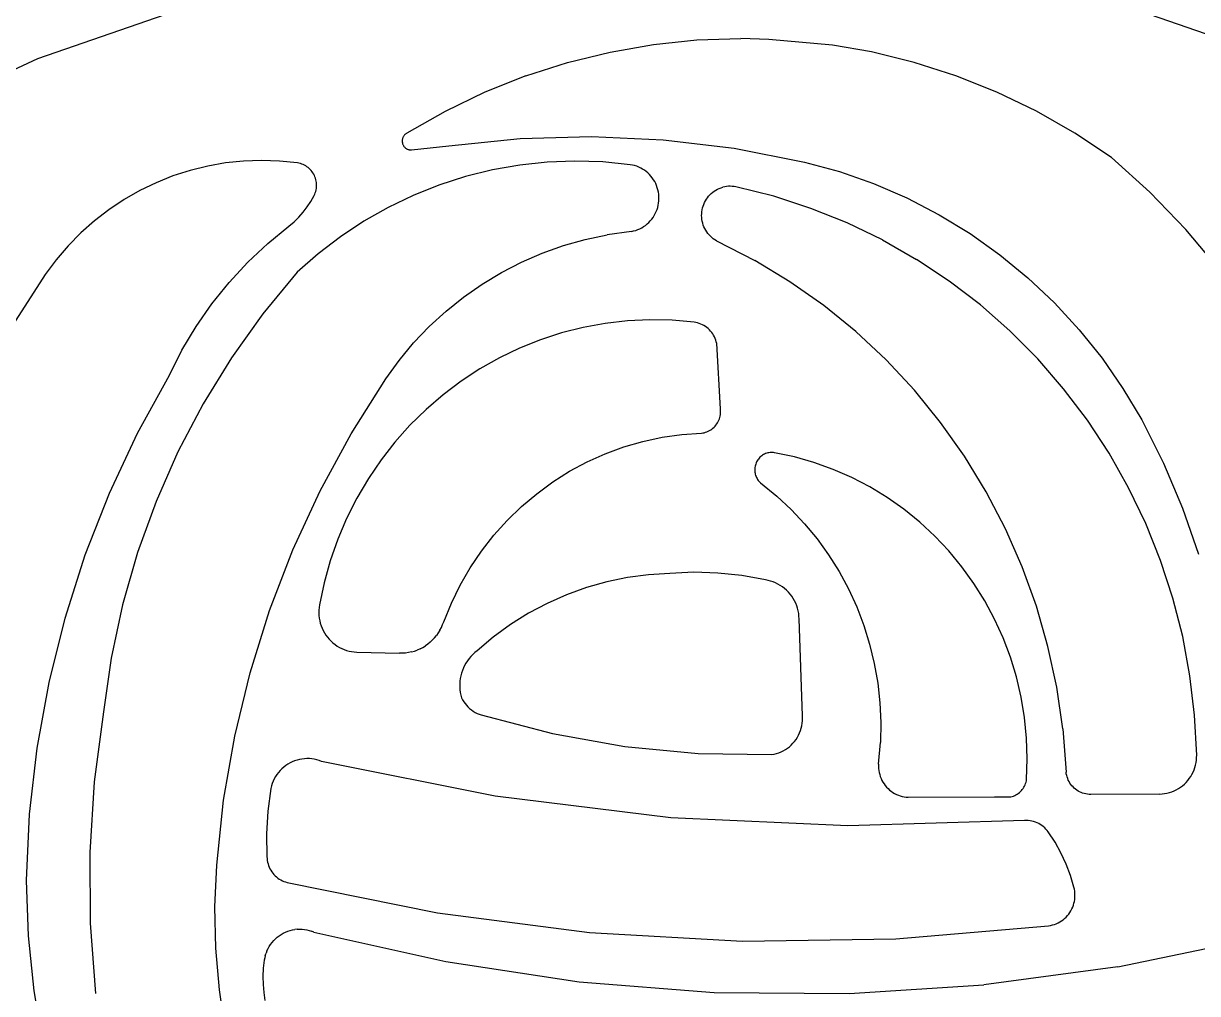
# Model space of a CAD drawing. Extents: x 396092 to 455492, y 17293 to 132793.
# Drawn here: x 410902.6 to 410995.4, y 46302.7 to 46379.4 of the extents above; entities that cross this region are included whole.
import ezdxf

# ---------------------------------------------------------------- set-up
doc = ezdxf.new("R2010")
doc.units = 0
doc.header["$LTSCALE"] = 1000
doc.header["$MEASUREMENT"] = 0
doc.layers.add('MU', color=34, linetype='Continuous')

msp = doc.modelspace()

# ---------------------------------------------------------------- linework, layer by layer
at = {"layer": 'MU', "color": 37}
for p, q in [((410915.238, 46380.558), (410903.708, 46376.592)), ((411001.761, 46376.592), (410990.23, 46380.558)), ((410948.968, 46377.124), (410952.384, 46377.721)), ((410952.384, 46377.721), (410955.831, 46378.081)), ((410955.831, 46378.081), (410959.294, 46378.202)), ((410961.511, 46378.126), (410959.294, 46378.202)), ((410966.554, 46377.664), (410961.511, 46378.126)), ((410969.621, 46377.129), (410966.554, 46377.664)), ((410945.6, 46376.292), (410948.968, 46377.124)), ((410972.99, 46376.299), (410969.621, 46377.129)), ((410903.708, 46376.592), (410892.987, 46371.596)), ((410942.295, 46375.23), (410945.6, 46376.292)), ((410976.295, 46375.238), (410972.99, 46376.299)), ((410942.295, 46375.23), (410939.067, 46373.941)), ((410979.523, 46373.95), (410976.295, 46375.238)), ((410939.067, 46373.941), (410935.933, 46372.432)), ((410982.659, 46372.443), (410979.523, 46373.95)), ((410935.933, 46372.432), (410932.905, 46370.71)), ((410985.687, 46370.722), (410982.659, 46372.443)), ((410932.546, 46370.196), (410932.54, 46370.15)), ((410932.554, 46370.242), (410932.546, 46370.196)), ((410932.566, 46370.287), (410932.554, 46370.242)), ((410932.58, 46370.332), (410932.566, 46370.287)), ((410932.598, 46370.375), (410932.58, 46370.332)), ((410932.618, 46370.417), (410932.598, 46370.375)), ((410932.64, 46370.458), (410932.618, 46370.417)), ((410932.666, 46370.497), (410932.64, 46370.458)), ((410932.694, 46370.534), (410932.666, 46370.497)), ((410932.724, 46370.569), (410932.694, 46370.534)), ((410932.756, 46370.602), (410932.724, 46370.569)), ((410932.791, 46370.633), (410932.756, 46370.602)), ((410932.827, 46370.661), (410932.791, 46370.633)), ((410932.866, 46370.687), (410932.827, 46370.661)), ((410932.905, 46370.71), (410932.866, 46370.687)), ((410936.23, 46369.706), (410941.856, 46370.286)), ((410941.856, 46370.286), (410947.508, 46370.448)), ((410947.508, 46370.448), (410953.157, 46370.19)), ((410953.157, 46370.19), (410958.772, 46369.514)), ((410988.594, 46368.796), (410985.687, 46370.722)), ((410932.54, 46370.15), (410932.538, 46370.103)), ((410932.538, 46370.103), (410932.538, 46370.056)), ((410932.538, 46370.056), (410932.542, 46370.009)), ((410932.542, 46370.009), (410932.548, 46369.963)), ((410932.548, 46369.963), (410932.558, 46369.917)), ((410932.558, 46369.917), (410932.571, 46369.872)), ((410932.571, 46369.872), (410932.586, 46369.828)), ((410932.586, 46369.828), (410932.604, 46369.786)), ((410932.604, 46369.786), (410932.626, 46369.744)), ((410932.626, 46369.744), (410932.649, 46369.704)), ((410932.649, 46369.704), (410932.676, 46369.666)), ((410932.676, 46369.666), (410932.704, 46369.629)), ((410932.704, 46369.629), (410932.735, 46369.595)), ((410932.735, 46369.595), (410932.769, 46369.563)), ((410932.769, 46369.563), (410932.804, 46369.533)), ((410932.804, 46369.533), (410932.841, 46369.505)), ((410932.841, 46369.505), (410932.88, 46369.481)), ((410932.88, 46369.481), (410932.92, 46369.458)), ((410932.92, 46369.458), (410932.962, 46369.439)), ((410932.962, 46369.439), (410933.005, 46369.423)), ((410933.005, 46369.423), (410933.049, 46369.409)), ((410933.049, 46369.409), (410933.093, 46369.399)), ((410933.093, 46369.399), (410933.139, 46369.391)), ((410933.139, 46369.391), (410933.184, 46369.387)), ((410933.184, 46369.387), (410933.23, 46369.386)), ((410933.23, 46369.386), (410933.276, 46369.387)), ((410933.276, 46369.387), (410936.23, 46369.706)), ((410958.772, 46369.514), (410964.325, 46368.423)), ((410918.571, 46368.358), (410917.163, 46368.112)), ((410919.991, 46368.506), (410918.571, 46368.358)), ((410921.418, 46368.555), (410919.991, 46368.506)), ((410922.845, 46368.505), (410921.418, 46368.555)), ((410924.265, 46368.355), (410922.845, 46368.505)), ((410924.378, 46368.335), (410924.265, 46368.355)), ((410924.489, 46368.308), (410924.378, 46368.335)), ((410944.002, 46368.426), (410941.822, 46368.195)), ((410946.193, 46368.506), (410944.002, 46368.426)), ((410948.384, 46368.436), (410946.193, 46368.506)), ((410950.566, 46368.215), (410948.384, 46368.436)), ((410964.325, 46368.423), (410967.084, 46367.67)), ((410991.624, 46366.051), (410988.594, 46368.796)), ((410915.776, 46367.768), (410914.414, 46367.329)), ((410917.163, 46368.112), (410915.776, 46367.768)), ((410924.599, 46368.273), (410924.489, 46368.308)), ((410924.705, 46368.232), (410924.599, 46368.273)), ((410924.809, 46368.182), (410924.705, 46368.232)), ((410924.91, 46368.127), (410924.809, 46368.182)), ((410925.007, 46368.064), (410924.91, 46368.127)), ((410925.099, 46367.995), (410925.007, 46368.064)), ((410925.187, 46367.92), (410925.099, 46367.995)), ((410925.27, 46367.84), (410925.187, 46367.92)), ((410925.347, 46367.754), (410925.27, 46367.84)), ((410925.419, 46367.663), (410925.347, 46367.754)), ((410925.485, 46367.567), (410925.419, 46367.663)), ((410925.544, 46367.467), (410925.485, 46367.567)), ((410925.597, 46367.363), (410925.544, 46367.467)), ((410939.661, 46367.814), (410937.531, 46367.285)), ((410941.822, 46368.195), (410939.661, 46367.814)), ((410950.736, 46368.186), (410950.566, 46368.215)), ((410950.903, 46368.145), (410950.736, 46368.186)), ((410951.068, 46368.094), (410950.903, 46368.145)), ((410951.229, 46368.031), (410951.068, 46368.094)), ((410951.385, 46367.958), (410951.229, 46368.031)), ((410951.537, 46367.874), (410951.385, 46367.958)), ((410951.683, 46367.78), (410951.537, 46367.874)), ((410951.822, 46367.677), (410951.683, 46367.78)), ((410951.954, 46367.565), (410951.822, 46367.677)), ((410952.079, 46367.443), (410951.954, 46367.565)), ((410952.196, 46367.314), (410952.079, 46367.443)), ((410967.084, 46367.67), (410969.785, 46366.724)), ((410913.086, 46366.795), (410911.795, 46366.171)), ((410914.414, 46367.329), (410913.086, 46366.795)), ((410925.643, 46367.256), (410925.597, 46367.363)), ((410925.682, 46367.147), (410925.643, 46367.256)), ((410925.714, 46367.034), (410925.682, 46367.147)), ((410925.739, 46366.92), (410925.714, 46367.034)), ((410925.756, 46366.805), (410925.739, 46366.92)), ((410925.766, 46366.688), (410925.756, 46366.805)), ((410925.763, 46366.455), (410925.768, 46366.571)), ((410925.768, 46366.571), (410925.766, 46366.688)), ((410935.441, 46366.611), (410933.399, 46365.795)), ((410937.531, 46367.285), (410935.441, 46366.611)), ((410952.304, 46367.177), (410952.196, 46367.314)), ((410952.403, 46367.033), (410952.304, 46367.177)), ((410952.492, 46366.883), (410952.403, 46367.033)), ((410952.572, 46366.727), (410952.492, 46366.883)), ((410952.641, 46366.566), (410952.572, 46366.727)), ((410952.7, 46366.401), (410952.641, 46366.566)), ((410958.022, 46366.475), (410957.877, 46366.441)), ((410958.169, 46366.499), (410958.022, 46366.475)), ((410958.317, 46366.513), (410958.169, 46366.499)), ((410958.465, 46366.517), (410958.317, 46366.513)), ((410958.614, 46366.51), (410958.465, 46366.517)), ((410958.762, 46366.494), (410958.614, 46366.51)), ((410958.908, 46366.468), (410958.762, 46366.494)), ((410961.902, 46365.72), (410958.908, 46366.468)), ((410969.785, 46366.724), (410972.415, 46365.589)), ((410911.795, 46366.171), (410910.55, 46365.458)), ((410925.323, 46365.321), (410925.578, 46365.784)), ((410925.578, 46365.784), (410925.626, 46365.89)), ((410925.626, 46365.89), (410925.668, 46365.999)), ((410925.668, 46365.999), (410925.703, 46366.11)), ((410925.703, 46366.11), (410925.73, 46366.223)), ((410925.73, 46366.223), (410925.751, 46366.338)), ((410925.751, 46366.338), (410925.763, 46366.455)), ((410933.399, 46365.795), (410931.416, 46364.84)), ((410952.748, 46366.232), (410952.7, 46366.401)), ((410952.785, 46366.061), (410952.748, 46366.232)), ((410952.811, 46365.887), (410952.785, 46366.061)), ((410952.825, 46365.712), (410952.811, 46365.887)), ((410952.82, 46365.36), (410952.828, 46365.536)), ((410952.828, 46365.536), (410952.825, 46365.712)), ((410956.576, 46365.489), (410956.662, 46365.613)), ((410956.662, 46365.613), (410956.756, 46365.731)), ((410956.756, 46365.731), (410956.857, 46365.842)), ((410956.857, 46365.842), (410956.966, 46365.946)), ((410956.966, 46365.946), (410957.081, 46366.042)), ((410957.081, 46366.042), (410957.202, 46366.131)), ((410957.202, 46366.131), (410957.328, 46366.211)), ((410957.328, 46366.211), (410957.459, 46366.282)), ((410957.459, 46366.282), (410957.595, 46366.345)), ((410957.595, 46366.345), (410957.734, 46366.398)), ((410957.734, 46366.398), (410957.877, 46366.441)), ((410964.839, 46364.768), (410961.902, 46365.72)), ((410972.415, 46365.589), (410974.962, 46364.27)), ((410994.468, 46363.104), (410991.624, 46366.051)), ((410909.355, 46364.66), (410908.216, 46363.781)), ((410910.55, 46365.458), (410909.355, 46364.66)), ((410924.716, 46364.462), (410925.036, 46364.88)), ((410925.036, 46364.88), (410925.323, 46365.321)), ((410931.416, 46364.84), (410929.501, 46363.75)), ((410952.612, 46364.511), (410952.675, 46364.675)), ((410952.675, 46364.675), (410952.728, 46364.842)), ((410952.728, 46364.842), (410952.77, 46365.012)), ((410952.77, 46365.012), (410952.801, 46365.185)), ((410952.801, 46365.185), (410952.82, 46365.36)), ((410956.219, 46364.5), (410956.242, 46364.65)), ((410956.242, 46364.65), (410956.275, 46364.799)), ((410956.275, 46364.799), (410956.317, 46364.944)), ((410956.317, 46364.944), (410956.368, 46365.087)), ((410956.368, 46365.087), (410956.429, 46365.226)), ((410956.429, 46365.226), (410956.498, 46365.36)), ((410956.498, 46365.36), (410956.576, 46365.489)), ((410967.707, 46363.617), (410964.839, 46364.768)), ((410908.216, 46363.781), (410907.138, 46362.825)), ((410923.583, 46363.374), (410923.987, 46363.707)), ((410923.987, 46363.707), (410924.366, 46364.07)), ((410924.366, 46364.07), (410924.716, 46364.462)), ((410929.501, 46363.75), (410927.662, 46362.532)), ((410952.024, 46363.651), (410952.145, 46363.777)), ((410952.145, 46363.777), (410952.257, 46363.911)), ((410952.257, 46363.911), (410952.36, 46364.052)), ((410952.36, 46364.052), (410952.454, 46364.199)), ((410952.454, 46364.199), (410952.538, 46364.352)), ((410952.538, 46364.352), (410952.612, 46364.511)), ((410956.203, 46364.197), (410956.206, 46364.349)), ((410956.21, 46364.045), (410956.203, 46364.197)), ((410956.206, 46364.349), (410956.219, 46364.5)), ((410956.226, 46363.894), (410956.21, 46364.045)), ((410956.252, 46363.745), (410956.226, 46363.894)), ((410956.288, 46363.598), (410956.252, 46363.745)), ((410974.962, 46364.27), (410977.414, 46362.775)), ((410907.138, 46362.825), (410906.126, 46361.796)), ((410921.904, 46362.001), (410923.583, 46363.374)), ((410950.66, 46362.95), (410948.731, 46362.68)), ((410950.66, 46362.95), (410950.829, 46362.985)), ((410950.829, 46362.985), (410950.995, 46363.032)), ((410950.995, 46363.032), (410951.158, 46363.09)), ((410951.158, 46363.09), (410951.316, 46363.158)), ((410951.316, 46363.158), (410951.47, 46363.237)), ((410951.47, 46363.237), (410951.618, 46363.327)), ((410951.618, 46363.327), (410951.761, 46363.426)), ((410951.761, 46363.426), (410951.896, 46363.534)), ((410951.896, 46363.534), (410952.024, 46363.651)), ((410956.333, 46363.453), (410956.288, 46363.598)), ((410956.388, 46363.312), (410956.333, 46363.453)), ((410956.452, 46363.174), (410956.388, 46363.312)), ((410956.524, 46363.042), (410956.452, 46363.174)), ((410956.605, 46362.914), (410956.524, 46363.042)), ((410956.694, 46362.792), (410956.605, 46362.914)), ((410956.79, 46362.677), (410956.694, 46362.792)), ((410970.492, 46362.272), (410967.707, 46363.617)), ((410977.414, 46362.775), (410979.758, 46361.109)), ((410997.111, 46359.969), (410994.468, 46363.104)), ((410920.324, 46360.512), (410921.904, 46362.001)), ((410927.662, 46362.532), (410925.908, 46361.189)), ((410943.605, 46361.237), (410945.281, 46361.833)), ((410945.281, 46361.833), (410946.992, 46362.315)), ((410946.992, 46362.315), (410948.731, 46362.68)), ((410956.894, 46362.568), (410956.79, 46362.677)), ((410957.005, 46362.467), (410956.894, 46362.568)), ((410957.122, 46362.373), (410957.005, 46362.467)), ((410957.245, 46362.287), (410957.122, 46362.373)), ((410957.373, 46362.21), (410957.245, 46362.287)), ((410957.373, 46362.21), (410960.398, 46360.652)), ((410970.492, 46362.272), (410973.183, 46360.738)), ((410906.126, 46361.796), (410905.186, 46360.699)), ((410925.908, 46361.189), (410924.246, 46359.729)), ((410941.971, 46360.528), (410943.605, 46361.237)), ((410979.758, 46361.109), (410981.983, 46359.282)), ((410905.186, 46360.699), (410904.321, 46359.539)), ((410918.848, 46358.915), (410920.324, 46360.512)), ((410940.386, 46359.711), (410941.971, 46360.528)), ((410963.184, 46358.964), (410960.398, 46360.652)), ((410975.767, 46359.023), (410973.183, 46360.738)), ((410904.321, 46359.539), (410901.526, 46355.206)), ((410924.246, 46359.729), (410921.534, 46356.436)), ((410938.859, 46358.788), (410940.386, 46359.711)), ((410981.983, 46359.282), (410984.08, 46357.301)), ((410917.486, 46357.217), (410918.848, 46358.915)), ((410937.394, 46357.764), (410938.859, 46358.788)), ((410965.85, 46357.086), (410963.184, 46358.964)), ((410978.232, 46357.135), (410975.767, 46359.023)), ((410916.242, 46355.425), (410917.486, 46357.217)), ((410935.999, 46356.643), (410937.394, 46357.764)), ((410984.08, 46357.301), (410986.036, 46355.177)), ((410921.534, 46356.436), (410919.05, 46352.96)), ((410934.679, 46355.431), (410935.999, 46356.643)), ((410968.385, 46355.026), (410965.85, 46357.086)), ((410980.567, 46355.082), (410978.232, 46357.135)), ((410915.123, 46353.55), (410916.242, 46355.425)), ((410933.442, 46354.131), (410934.679, 46355.431)), ((410946.847, 46355.361), (410945.135, 46354.928)), ((410948.583, 46355.677), (410946.847, 46355.361)), ((410950.336, 46355.877), (410948.583, 46355.677)), ((410952.098, 46355.958), (410950.336, 46355.877)), ((410953.862, 46355.922), (410952.098, 46355.958)), ((410955.619, 46355.767), (410953.862, 46355.922)), ((410955.753, 46355.746), (410955.619, 46355.767)), ((410955.886, 46355.716), (410955.753, 46355.746)), ((410956.016, 46355.678), (410955.886, 46355.716)), ((410956.144, 46355.63), (410956.016, 46355.678)), ((410956.268, 46355.574), (410956.144, 46355.63)), ((410956.388, 46355.509), (410956.268, 46355.574)), ((410956.504, 46355.437), (410956.388, 46355.509)), ((410956.615, 46355.357), (410956.504, 46355.437)), ((410956.721, 46355.269), (410956.615, 46355.357)), ((410945.135, 46354.928), (410943.454, 46354.383)), ((410956.82, 46355.175), (410956.721, 46355.269)), ((410956.914, 46355.074), (410956.82, 46355.175)), ((410957, 46354.967), (410956.914, 46355.074)), ((410957.08, 46354.855), (410957, 46354.967)), ((410957.152, 46354.737), (410957.08, 46354.855)), ((410957.216, 46354.615), (410957.152, 46354.737)), ((410957.272, 46354.488), (410957.216, 46354.615)), ((410957.32, 46354.359), (410957.272, 46354.488)), ((410970.776, 46352.795), (410968.385, 46355.026)), ((410982.761, 46352.873), (410980.567, 46355.082)), ((410986.036, 46355.177), (410987.844, 46352.919)), ((410914.135, 46351.6), (410915.123, 46353.55)), ((410932.291, 46352.751), (410933.442, 46354.131)), ((410941.812, 46353.725), (410940.216, 46352.96)), ((410943.454, 46354.383), (410941.812, 46353.725)), ((410957.359, 46354.226), (410957.32, 46354.359)), ((410957.39, 46354.091), (410957.359, 46354.226)), ((410957.688, 46348.923), (410957.39, 46354.091)), ((410919.05, 46352.96), (410916.807, 46349.317)), ((410931.232, 46351.296), (410932.291, 46352.751)), ((410940.216, 46352.96), (410938.672, 46352.089)), ((410973.013, 46350.402), (410970.776, 46352.795)), ((410984.806, 46350.518), (410982.761, 46352.873)), ((410987.844, 46352.919), (410989.494, 46350.539)), ((410938.672, 46352.089), (410937.187, 46351.116)), ((410911.613, 46347.015), (410914.135, 46351.6)), ((410928.495, 46346.962), (410931.232, 46351.296)), ((410937.187, 46351.116), (410935.769, 46350.046)), ((410935.769, 46350.046), (410934.422, 46348.884)), ((410975.084, 46347.859), (410973.013, 46350.402)), ((410986.69, 46348.028), (410984.806, 46350.518)), ((410989.494, 46350.539), (410990.979, 46348.048)), ((410916.807, 46349.317), (410914.816, 46345.525)), ((410934.422, 46348.884), (410933.152, 46347.633)), ((410957.698, 46348.809), (410957.688, 46348.923)), ((410957.461, 46347.826), (410957.515, 46347.926)), ((410957.515, 46347.926), (410957.563, 46348.029)), ((410957.563, 46348.029), (410957.604, 46348.135)), ((410957.604, 46348.135), (410957.638, 46348.244)), ((410957.638, 46348.244), (410957.665, 46348.355)), ((410957.665, 46348.355), (410957.684, 46348.467)), ((410957.684, 46348.467), (410957.696, 46348.581)), ((410957.696, 46348.581), (410957.701, 46348.695)), ((410957.701, 46348.695), (410957.698, 46348.809)), ((410988.406, 46345.415), (410986.69, 46348.028)), ((410990.979, 46348.048), (410992.713, 46344.623)), ((410909.392, 46342.271), (410911.613, 46347.015)), ((410933.152, 46347.633), (410931.966, 46346.301)), ((410954.625, 46346.897), (410956.183, 46347.007)), ((410956.183, 46347.007), (410956.293, 46347.021)), ((410956.293, 46347.021), (410956.403, 46347.043)), ((410956.403, 46347.043), (410956.511, 46347.073)), ((410956.511, 46347.073), (410956.617, 46347.109)), ((410956.617, 46347.109), (410956.72, 46347.153)), ((410956.72, 46347.153), (410956.821, 46347.204)), ((410956.821, 46347.204), (410956.917, 46347.261)), ((410956.917, 46347.261), (410957.01, 46347.325)), ((410957.01, 46347.325), (410957.098, 46347.395)), ((410957.098, 46347.395), (410957.182, 46347.471)), ((410957.182, 46347.471), (410957.26, 46347.553)), ((410957.26, 46347.553), (410957.333, 46347.639)), ((410957.333, 46347.639), (410957.4, 46347.731)), ((410957.4, 46347.731), (410957.461, 46347.826)), ((410976.981, 46345.178), (410975.084, 46347.859)), ((410926.044, 46342.453), (410928.495, 46346.962)), ((410931.966, 46346.301), (410930.867, 46344.891)), ((410950.047, 46345.913), (410951.55, 46346.348)), ((410951.55, 46346.348), (410953.078, 46346.677)), ((410953.078, 46346.677), (410954.625, 46346.897)), ((410914.816, 46345.525), (410913.086, 46341.601)), ((410947.149, 46344.73), (410948.578, 46345.373)), ((410948.578, 46345.373), (410950.047, 46345.913)), ((410960.876, 46345.156), (410960.809, 46345.095)), ((410960.947, 46345.212), (410960.876, 46345.156)), ((410961.021, 46345.264), (410960.947, 46345.212)), ((410961.098, 46345.31), (410961.021, 46345.264)), ((410961.178, 46345.351), (410961.098, 46345.31)), ((410961.261, 46345.386), (410961.178, 46345.351)), ((410961.345, 46345.416), (410961.261, 46345.386)), ((410961.432, 46345.439), (410961.345, 46345.416)), ((410961.52, 46345.457), (410961.432, 46345.439)), ((410961.608, 46345.469), (410961.52, 46345.457)), ((410961.698, 46345.475), (410961.608, 46345.469)), ((410961.787, 46345.474), (410961.698, 46345.475)), ((410961.876, 46345.468), (410961.787, 46345.474)), ((410961.965, 46345.455), (410961.876, 46345.468)), ((410963.533, 46345.122), (410961.965, 46345.455)), ((410965.077, 46344.683), (410963.533, 46345.122)), ((410978.694, 46342.371), (410976.981, 46345.178)), ((410989.947, 46342.69), (410988.406, 46345.415)), ((410930.867, 46344.891), (410929.862, 46343.412)), ((410945.766, 46343.988), (410947.149, 46344.73)), ((410960.4, 46344.206), (410960.396, 46344.114)), ((410960.409, 46344.297), (410960.4, 46344.206)), ((410960.424, 46344.387), (410960.409, 46344.297)), ((410960.446, 46344.476), (410960.424, 46344.387)), ((410960.473, 46344.563), (410960.446, 46344.476)), ((410960.505, 46344.648), (410960.473, 46344.563)), ((410960.543, 46344.73), (410960.505, 46344.648)), ((410960.587, 46344.81), (410960.543, 46344.73)), ((410960.635, 46344.887), (410960.587, 46344.81)), ((410960.689, 46344.96), (410960.635, 46344.887)), ((410960.747, 46345.03), (410960.689, 46344.96)), ((410960.809, 46345.095), (410960.747, 46345.03)), ((410966.588, 46344.141), (410965.077, 46344.683)), ((410992.713, 46344.623), (410994.208, 46341.082)), ((410929.862, 46343.412), (410928.954, 46341.868)), ((410944.437, 46343.151), (410945.766, 46343.988)), ((410960.396, 46344.114), (410960.399, 46344.023)), ((410960.399, 46344.023), (410960.407, 46343.932)), ((410960.407, 46343.932), (410960.421, 46343.842)), ((410960.421, 46343.842), (410960.442, 46343.753)), ((410960.442, 46343.753), (410960.468, 46343.665)), ((410960.468, 46343.665), (410960.499, 46343.58)), ((410960.499, 46343.58), (410960.537, 46343.497)), ((410960.537, 46343.497), (410960.579, 46343.416)), ((410960.579, 46343.416), (410960.627, 46343.339)), ((410960.627, 46343.339), (410960.679, 46343.265)), ((410968.061, 46343.497), (410966.588, 46344.141)), ((410969.488, 46342.754), (410968.061, 46343.497)), ((410923.891, 46337.788), (410926.044, 46342.453)), ((410943.168, 46342.222), (410944.437, 46343.151)), ((410960.679, 46343.265), (410960.737, 46343.195)), ((410960.737, 46343.195), (410960.799, 46343.129)), ((410960.799, 46343.129), (410960.865, 46343.067)), ((410960.865, 46343.067), (410962.134, 46342.032)), ((410970.864, 46341.917), (410969.488, 46342.754)), ((410980.216, 46339.451), (410978.694, 46342.371)), ((410991.304, 46339.865), (410989.947, 46342.69)), ((410907.481, 46337.388), (410909.392, 46342.271)), ((410913.086, 46341.601), (410911.625, 46337.565)), ((410928.954, 46341.868), (410928.146, 46340.266)), ((410941.964, 46341.206), (410943.168, 46342.222)), ((410962.134, 46342.032), (410963.269, 46340.975)), ((410972.182, 46340.988), (410970.864, 46341.917)), ((410940.832, 46340.107), (410941.964, 46341.206)), ((410963.269, 46340.975), (410964.333, 46339.846)), ((410973.437, 46339.971), (410972.182, 46340.988)), ((410994.208, 46341.082), (410995.458, 46337.444)), ((410928.146, 46340.266), (410927.444, 46338.615)), ((410939.777, 46338.932), (410940.832, 46340.107)), ((410964.333, 46339.846), (410965.322, 46338.647)), ((410974.623, 46338.872), (410973.437, 46339.971)), ((410992.473, 46336.953), (410991.304, 46339.865)), ((410938.804, 46337.684), (410939.777, 46338.932)), ((410965.322, 46338.647), (410966.233, 46337.385)), ((410975.735, 46337.694), (410974.623, 46338.872)), ((410981.539, 46336.431), (410980.216, 46339.451)), ((410922.046, 46332.987), (410923.891, 46337.788)), ((410927.444, 46338.615), (410926.849, 46336.919)), ((410905.89, 46332.387), (410907.481, 46337.388)), ((410911.625, 46337.565), (410910.44, 46333.436)), ((410926.849, 46336.919), (410926.364, 46335.187)), ((410937.917, 46336.372), (410938.804, 46337.684)), ((410966.233, 46337.385), (410967.061, 46336.064)), ((410976.768, 46336.444), (410975.735, 46337.694)), ((410993.447, 46333.968), (410992.473, 46336.953)), ((410937.122, 46334.999), (410937.917, 46336.372)), ((410953.68, 46335.921), (410952.012, 46335.82)), ((410955.581, 46336.006), (410953.68, 46335.921)), ((410957.482, 46335.949), (410955.581, 46336.006)), ((410959.375, 46335.749), (410957.482, 46335.949)), ((410967.061, 46336.064), (410967.802, 46334.692)), ((410977.717, 46335.126), (410976.768, 46336.444)), ((410982.658, 46333.327), (410981.539, 46336.431)), ((410926.364, 46335.187), (410925.992, 46333.427)), ((410936.421, 46333.574), (410937.122, 46334.999)), ((410948.718, 46335.261), (410947.108, 46334.806)), ((410950.355, 46335.6), (410948.718, 46335.261)), ((410952.012, 46335.82), (410950.355, 46335.6)), ((410961.248, 46335.409), (410959.375, 46335.749)), ((410961.453, 46335.371), (410961.248, 46335.409)), ((410961.655, 46335.319), (410961.453, 46335.371)), ((410961.853, 46335.253), (410961.655, 46335.319)), ((410962.046, 46335.174), (410961.853, 46335.253)), ((410962.234, 46335.082), (410962.046, 46335.174)), ((410962.415, 46334.978), (410962.234, 46335.082)), ((410962.589, 46334.861), (410962.415, 46334.978)), ((410978.579, 46333.747), (410977.717, 46335.126)), ((410945.533, 46334.236), (410944.001, 46333.555)), ((410947.108, 46334.806), (410945.533, 46334.236)), ((410962.755, 46334.733), (410962.589, 46334.861)), ((410962.912, 46334.593), (410962.755, 46334.733)), ((410963.059, 46334.444), (410962.912, 46334.593)), ((410963.197, 46334.284), (410963.059, 46334.444)), ((410963.324, 46334.116), (410963.197, 46334.284)), ((410963.44, 46333.939), (410963.324, 46334.116)), ((410967.802, 46334.692), (410968.454, 46333.272)), ((410910.44, 46333.436), (410909.538, 46329.232)), ((410925.962, 46333.22), (410925.945, 46333.011)), ((410925.992, 46333.427), (410925.962, 46333.22)), ((410935.818, 46332.103), (410936.421, 46333.574)), ((410944.001, 46333.555), (410942.52, 46332.766)), ((410963.543, 46333.755), (410963.44, 46333.939)), ((410963.635, 46333.564), (410963.543, 46333.755)), ((410963.714, 46333.367), (410963.635, 46333.564)), ((410963.78, 46333.166), (410963.714, 46333.367)), ((410963.832, 46332.96), (410963.78, 46333.166)), ((410968.454, 46333.272), (410969.014, 46331.812)), ((410979.348, 46332.312), (410978.579, 46333.747)), ((410983.566, 46330.152), (410982.658, 46333.327)), ((410994.222, 46330.922), (410993.447, 46333.968)), ((410904.624, 46327.289), (410905.89, 46332.387)), ((410920.515, 46328.073), (410922.046, 46332.987)), ((410925.945, 46333.011), (410925.942, 46332.802)), ((410925.942, 46332.802), (410925.953, 46332.593)), ((410925.953, 46332.593), (410925.977, 46332.386)), ((410925.977, 46332.386), (410926.014, 46332.18)), ((410926.014, 46332.18), (410926.065, 46331.977)), ((410942.52, 46332.766), (410941.097, 46331.873)), ((410963.871, 46332.751), (410963.832, 46332.96)), ((410963.896, 46332.54), (410963.871, 46332.751)), ((410963.908, 46332.328), (410963.896, 46332.54)), ((410964.176, 46324.664), (410963.908, 46332.328)), ((410980.023, 46330.828), (410979.348, 46332.312)), ((410926.065, 46331.977), (410926.129, 46331.778)), ((410926.129, 46331.778), (410926.206, 46331.584)), ((410926.206, 46331.584), (410926.295, 46331.396)), ((410926.295, 46331.396), (410926.396, 46331.214)), ((410926.396, 46331.214), (410926.508, 46331.039)), ((410935.391, 46331.225), (410935.249, 46331.026)), ((410935.519, 46331.433), (410935.391, 46331.225)), ((410935.519, 46331.433), (410935.633, 46331.65)), ((410935.633, 46331.65), (410935.733, 46331.873)), ((410935.733, 46331.873), (410935.818, 46332.103)), ((410941.097, 46331.873), (410939.738, 46330.88)), ((410969.014, 46331.812), (410969.479, 46330.318)), ((410926.508, 46331.039), (410926.632, 46330.872)), ((410926.632, 46330.872), (410926.766, 46330.714)), ((410926.766, 46330.714), (410926.911, 46330.566)), ((410926.911, 46330.566), (410927.064, 46330.427)), ((410927.064, 46330.427), (410927.226, 46330.299)), ((410927.226, 46330.299), (410927.396, 46330.183)), ((410934.564, 46330.34), (410934.367, 46330.199)), ((410934.752, 46330.493), (410934.564, 46330.34)), ((410934.752, 46330.493), (410934.929, 46330.66)), ((410934.929, 46330.66), (410935.095, 46330.837)), ((410935.095, 46330.837), (410935.249, 46331.026)), ((410939.738, 46330.88), (410938.451, 46329.792)), ((410969.479, 46330.318), (410969.847, 46328.796)), ((410980.599, 46329.302), (410980.023, 46330.828)), ((410994.796, 46327.831), (410994.222, 46330.922)), ((410927.396, 46330.183), (410927.574, 46330.078)), ((410927.574, 46330.078), (410927.757, 46329.985)), ((410927.757, 46329.985), (410927.947, 46329.905)), ((410927.947, 46329.905), (410928.141, 46329.838)), ((410928.141, 46329.838), (410928.339, 46329.784)), ((410928.339, 46329.784), (410928.54, 46329.744)), ((410928.54, 46329.744), (410928.743, 46329.718)), ((410928.743, 46329.718), (410928.948, 46329.705)), ((410928.948, 46329.705), (410932.312, 46329.609)), ((410932.553, 46329.61), (410932.312, 46329.609)), ((410932.793, 46329.628), (410932.553, 46329.61)), ((410933.031, 46329.663), (410932.793, 46329.628)), ((410933.267, 46329.714), (410933.031, 46329.663)), ((410933.267, 46329.714), (410933.499, 46329.78)), ((410933.499, 46329.78), (410933.725, 46329.862)), ((410933.946, 46329.96), (410933.725, 46329.862)), ((410933.946, 46329.96), (410934.16, 46330.072)), ((410934.16, 46330.072), (410934.367, 46330.199)), ((410937.967, 46329.359), (410937.825, 46329.194)), ((410938.119, 46329.514), (410937.967, 46329.359)), ((410938.281, 46329.659), (410938.119, 46329.514)), ((410938.451, 46329.792), (410938.281, 46329.659)), ((410984.261, 46326.921), (410983.566, 46330.152)), ((410909.538, 46329.232), (410908.922, 46324.976)), ((410937.372, 46328.45), (410937.289, 46328.247)), ((410937.467, 46328.647), (410937.372, 46328.45)), ((410937.574, 46328.837), (410937.467, 46328.647)), ((410937.694, 46329.02), (410937.574, 46328.837)), ((410937.825, 46329.194), (410937.694, 46329.02)), ((410969.847, 46328.796), (410970.116, 46327.253)), ((410981.075, 46327.74), (410980.599, 46329.302)), ((410919.306, 46323.066), (410920.515, 46328.073)), ((410937.123, 46327.612), (410937.095, 46327.394)), ((410937.165, 46327.827), (410937.123, 46327.612)), ((410937.22, 46328.039), (410937.165, 46327.827)), ((410937.289, 46328.247), (410937.22, 46328.039)), ((410981.448, 46326.149), (410981.075, 46327.74)), ((410995.164, 46324.706), (410994.796, 46327.831)), ((410903.69, 46322.118), (410904.624, 46327.289)), ((410937.095, 46327.394), (410937.081, 46327.175)), ((410937.081, 46327.175), (410937.081, 46326.956)), ((410937.081, 46326.956), (410937.095, 46326.736)), ((410937.095, 46326.736), (410937.123, 46326.519)), ((410970.116, 46327.253), (410970.287, 46325.695)), ((410984.737, 46323.649), (410984.261, 46326.921)), ((410937.123, 46326.519), (410937.165, 46326.303)), ((410937.165, 46326.303), (410937.221, 46326.091)), ((410937.221, 46326.091), (410937.304, 46325.933)), ((410937.304, 46325.933), (410937.397, 46325.78)), ((410937.397, 46325.78), (410937.5, 46325.635)), ((410970.287, 46325.695), (410970.357, 46324.129)), ((410981.717, 46324.536), (410981.448, 46326.149)), ((410908.922, 46324.976), (410908.192, 46319.439)), ((410937.5, 46325.635), (410937.613, 46325.497)), ((410937.613, 46325.497), (410937.734, 46325.367)), ((410937.734, 46325.367), (410937.864, 46325.246)), ((410937.864, 46325.246), (410938.002, 46325.134)), ((410938.002, 46325.134), (410938.147, 46325.033)), ((410938.147, 46325.033), (410938.299, 46324.941)), ((410938.299, 46324.941), (410938.456, 46324.861)), ((410938.456, 46324.861), (410938.618, 46324.791)), ((410938.618, 46324.791), (410938.785, 46324.733)), ((410938.785, 46324.733), (410944.415, 46323.267)), ((410964.077, 46323.688), (410964.123, 46323.879)), ((410964.123, 46323.879), (410964.155, 46324.074)), ((410964.155, 46324.074), (410964.175, 46324.27)), ((410964.175, 46324.27), (410964.182, 46324.467)), ((410964.182, 46324.467), (410964.176, 46324.664)), ((410970.357, 46324.129), (410970.326, 46322.561)), ((410981.88, 46322.909), (410981.717, 46324.536)), ((410995.326, 46321.564), (410995.164, 46324.706)), ((410918.425, 46317.988), (410919.306, 46323.066)), ((410944.415, 46323.267), (410950.141, 46322.253)), ((410963.663, 46322.802), (410963.769, 46322.967)), ((410963.769, 46322.967), (410963.864, 46323.138)), ((410963.864, 46323.138), (410963.947, 46323.316)), ((410963.947, 46323.316), (410964.018, 46323.5)), ((410964.018, 46323.5), (410964.077, 46323.688)), ((410981.937, 46321.274), (410981.88, 46322.909)), ((410984.737, 46323.649), (410985.005, 46320.22)), ((410903.091, 46316.895), (410903.69, 46322.118)), ((410950.141, 46322.253), (410955.927, 46321.698)), ((410962.654, 46321.903), (410962.822, 46322)), ((410962.822, 46322), (410962.983, 46322.108)), ((410962.983, 46322.108), (410963.137, 46322.227)), ((410963.137, 46322.227), (410963.283, 46322.357)), ((410963.283, 46322.357), (410963.42, 46322.496)), ((410963.42, 46322.496), (410963.547, 46322.645)), ((410963.547, 46322.645), (410963.663, 46322.802)), ((410970.182, 46320.835), (410970.326, 46322.561)), ((410923.852, 46321.028), (410923.674, 46320.941)), ((410924.036, 46321.103), (410923.852, 46321.028)), ((410924.223, 46321.165), (410924.036, 46321.103)), ((410924.415, 46321.214), (410924.223, 46321.165)), ((410924.609, 46321.251), (410924.415, 46321.214)), ((410924.805, 46321.274), (410924.609, 46321.251)), ((410925.003, 46321.284), (410924.805, 46321.274)), ((410925.2, 46321.28), (410925.003, 46321.284)), ((410925.397, 46321.263), (410925.2, 46321.28)), ((410925.592, 46321.233), (410925.397, 46321.263)), ((410925.785, 46321.19), (410925.592, 46321.233)), ((410925.975, 46321.134), (410925.785, 46321.19)), ((410926.16, 46321.065), (410925.975, 46321.134)), ((410939.885, 46318.316), (410926.16, 46321.065)), ((410955.927, 46321.698), (410961.737, 46321.606)), ((410961.737, 46321.606), (410961.928, 46321.64)), ((410961.928, 46321.64), (410962.115, 46321.686)), ((410962.115, 46321.686), (410962.299, 46321.746)), ((410962.299, 46321.746), (410962.479, 46321.818)), ((410962.479, 46321.818), (410962.654, 46321.903)), ((410981.887, 46319.639), (410981.937, 46321.274)), ((410995.279, 46320.971), (410995.308, 46321.168)), ((410995.308, 46321.168), (410995.323, 46321.366)), ((410995.323, 46321.366), (410995.326, 46321.564)), ((410922.757, 46320.187), (410922.636, 46320.028)), ((410922.888, 46320.337), (410922.757, 46320.187)), ((410923.029, 46320.479), (410922.888, 46320.337)), ((410923.179, 46320.61), (410923.029, 46320.479)), ((410923.337, 46320.732), (410923.179, 46320.61)), ((410923.502, 46320.842), (410923.337, 46320.732)), ((410923.674, 46320.941), (410923.502, 46320.842)), ((410970.182, 46320.835), (410970.179, 46320.671)), ((410970.179, 46320.671), (410970.187, 46320.507)), ((410970.187, 46320.507), (410970.205, 46320.344)), ((410970.205, 46320.344), (410970.234, 46320.182)), ((410970.234, 46320.182), (410970.273, 46320.023)), ((410985.023, 46320.089), (410985.005, 46320.22)), ((410985.051, 46319.959), (410985.023, 46320.089)), ((410994.954, 46320.04), (410995.043, 46320.216)), ((410995.043, 46320.216), (410995.12, 46320.399)), ((410995.12, 46320.399), (410995.185, 46320.586)), ((410995.185, 46320.586), (410995.238, 46320.777)), ((410995.238, 46320.777), (410995.279, 46320.971)), ((410908.192, 46319.439), (410907.846, 46313.864)), ((410922.261, 46319.32), (410922.197, 46319.129)), ((410922.337, 46319.506), (410922.261, 46319.32)), ((410922.425, 46319.686), (410922.337, 46319.506)), ((410922.525, 46319.861), (410922.425, 46319.686)), ((410922.636, 46320.028), (410922.525, 46319.861)), ((410970.273, 46320.023), (410970.323, 46319.866)), ((410970.323, 46319.866), (410970.383, 46319.714)), ((410970.383, 46319.714), (410970.452, 46319.566)), ((410970.452, 46319.566), (410970.531, 46319.422)), ((410970.531, 46319.422), (410970.619, 46319.285)), ((410970.619, 46319.285), (410970.716, 46319.154)), ((410970.716, 46319.154), (410970.821, 46319.029)), ((410981.721, 46319.115), (410981.768, 46319.215)), ((410981.768, 46319.215), (410981.808, 46319.318)), ((410981.808, 46319.318), (410981.842, 46319.423)), ((410981.842, 46319.423), (410981.868, 46319.53)), ((410981.868, 46319.53), (410981.887, 46319.639)), ((410985.086, 46319.832), (410985.051, 46319.959)), ((410985.13, 46319.707), (410985.086, 46319.832)), ((410985.182, 46319.586), (410985.13, 46319.707)), ((410985.242, 46319.468), (410985.182, 46319.586)), ((410985.309, 46319.355), (410985.242, 46319.468)), ((410985.383, 46319.246), (410985.309, 46319.355)), ((410985.465, 46319.143), (410985.383, 46319.246)), ((410985.553, 46319.046), (410985.465, 46319.143)), ((410994.202, 46319.137), (410994.351, 46319.266)), ((410994.351, 46319.266), (410994.491, 46319.404)), ((410994.491, 46319.404), (410994.622, 46319.551)), ((410994.622, 46319.551), (410994.743, 46319.706)), ((410994.743, 46319.706), (410994.854, 46319.869)), ((410994.854, 46319.869), (410994.954, 46320.04)), ((410922.146, 46318.934), (410921.913, 46317.139)), ((410922.197, 46319.129), (410922.146, 46318.934)), ((410953.772, 46316.614), (410939.885, 46318.316)), ((410970.821, 46319.029), (410970.934, 46318.912)), ((410970.934, 46318.912), (410971.054, 46318.803)), ((410971.054, 46318.803), (410971.181, 46318.702)), ((410971.181, 46318.702), (410971.315, 46318.61)), ((410971.315, 46318.61), (410971.454, 46318.528)), ((410971.454, 46318.528), (410971.598, 46318.455)), ((410971.598, 46318.455), (410971.747, 46318.392)), ((410971.747, 46318.392), (410971.899, 46318.339)), ((410971.899, 46318.339), (410972.054, 46318.296)), ((410972.054, 46318.296), (410972.212, 46318.264)), ((410972.212, 46318.264), (410972.372, 46318.243)), ((410972.372, 46318.243), (410972.532, 46318.233)), ((410972.532, 46318.233), (410979.347, 46318.27)), ((410979.347, 46318.27), (410980.638, 46318.266)), ((410980.638, 46318.266), (410980.743, 46318.293)), ((410980.743, 46318.293), (410980.846, 46318.328)), ((410980.846, 46318.328), (410980.947, 46318.37)), ((410980.947, 46318.37), (410981.044, 46318.418)), ((410981.044, 46318.418), (410981.138, 46318.474)), ((410981.138, 46318.474), (410981.228, 46318.535)), ((410981.228, 46318.535), (410981.314, 46318.602)), ((410981.314, 46318.602), (410981.396, 46318.676)), ((410981.396, 46318.676), (410981.472, 46318.754)), ((410981.472, 46318.754), (410981.543, 46318.838)), ((410981.543, 46318.838), (410981.608, 46318.926)), ((410981.608, 46318.926), (410981.668, 46319.019)), ((410981.668, 46319.019), (410981.721, 46319.115)), ((410985.647, 46318.955), (410985.553, 46319.046)), ((410985.747, 46318.87), (410985.647, 46318.955)), ((410985.852, 46318.792), (410985.747, 46318.87)), ((410985.962, 46318.722), (410985.852, 46318.792)), ((410986.076, 46318.659), (410985.962, 46318.722)), ((410986.194, 46318.604), (410986.076, 46318.659)), ((410986.315, 46318.558), (410986.194, 46318.604)), ((410986.44, 46318.519), (410986.315, 46318.558)), ((410986.566, 46318.49), (410986.44, 46318.519)), ((410986.694, 46318.468), (410986.566, 46318.49)), ((410986.823, 46318.456), (410986.694, 46318.468)), ((410986.953, 46318.452), (410986.823, 46318.456)), ((410992.401, 46318.487), (410986.953, 46318.452)), ((410992.401, 46318.487), (410992.595, 46318.496)), ((410992.595, 46318.496), (410992.789, 46318.517)), ((410992.789, 46318.517), (410992.98, 46318.552)), ((410992.98, 46318.552), (410993.169, 46318.599)), ((410993.169, 46318.599), (410993.355, 46318.66)), ((410993.355, 46318.66), (410993.536, 46318.732)), ((410993.536, 46318.732), (410993.712, 46318.816)), ((410993.712, 46318.816), (410993.882, 46318.912)), ((410993.882, 46318.912), (410994.046, 46319.019)), ((410994.046, 46319.019), (410994.202, 46319.137)), ((410917.874, 46312.861), (410918.425, 46317.988)), ((410902.831, 46311.643), (410903.091, 46316.895)), ((410921.913, 46317.139), (410921.813, 46315.332)), ((410967.744, 46315.969), (410953.772, 46316.614)), ((410981.725, 46316.383), (410967.744, 46315.969)), ((410981.869, 46316.388), (410981.725, 46316.383)), ((410982.013, 46316.383), (410981.869, 46316.388)), ((410982.156, 46316.368), (410982.013, 46316.383)), ((410982.298, 46316.343), (410982.156, 46316.368)), ((410982.438, 46316.308), (410982.298, 46316.343)), ((410982.576, 46316.264), (410982.438, 46316.308)), ((410982.71, 46316.211), (410982.576, 46316.264)), ((410982.84, 46316.149), (410982.71, 46316.211)), ((410982.966, 46316.077), (410982.84, 46316.149)), ((410983.087, 46315.997), (410982.966, 46316.077)), ((410983.203, 46315.91), (410983.087, 46315.997)), ((410983.312, 46315.814), (410983.203, 46315.91)), ((410983.415, 46315.711), (410983.312, 46315.814)), ((410983.511, 46315.601), (410983.415, 46315.711)), ((410983.6, 46315.485), (410983.511, 46315.601)), ((410984.13, 46314.677), (410983.6, 46315.485)), ((410921.813, 46315.332), (410921.848, 46313.521)), ((410984.601, 46313.831), (410984.13, 46314.677)), ((410907.846, 46313.864), (410907.884, 46308.278)), ((410985.009, 46312.951), (410984.601, 46313.831)), ((410917.735, 46309.579), (410917.874, 46312.861)), ((410921.848, 46313.521), (410921.856, 46313.382)), ((410921.856, 46313.382), (410921.873, 46313.243)), ((410921.873, 46313.243), (410921.898, 46313.105)), ((410921.898, 46313.105), (410921.933, 46312.969)), ((410921.933, 46312.969), (410921.976, 46312.836)), ((410921.976, 46312.836), (410922.027, 46312.707)), ((410922.027, 46312.707), (410922.087, 46312.581)), ((410985.352, 46312.043), (410985.009, 46312.951)), ((410922.087, 46312.581), (410922.155, 46312.459)), ((410922.155, 46312.459), (410922.23, 46312.342)), ((410922.23, 46312.342), (410922.313, 46312.23)), ((410922.313, 46312.23), (410922.403, 46312.125)), ((410922.403, 46312.125), (410922.5, 46312.025)), ((410922.5, 46312.025), (410922.602, 46311.932)), ((410922.602, 46311.932), (410922.711, 46311.846)), ((410922.711, 46311.846), (410922.824, 46311.768)), ((410922.824, 46311.768), (410922.943, 46311.698)), ((410985.628, 46311.112), (410985.352, 46312.043)), ((410902.991, 46307.282), (410902.831, 46311.643)), ((410922.943, 46311.698), (410923.066, 46311.635)), ((410923.066, 46311.635), (410923.192, 46311.581)), ((410923.192, 46311.581), (410923.322, 46311.536)), ((410923.322, 46311.536), (410923.455, 46311.499)), ((410923.455, 46311.499), (410935.334, 46309.09)), ((410985.663, 46310.956), (410985.628, 46311.112)), ((410985.689, 46310.799), (410985.663, 46310.956)), ((410985.704, 46310.64), (410985.689, 46310.799)), ((410985.627, 46309.849), (410985.663, 46310.004)), ((410985.663, 46310.004), (410985.689, 46310.162)), ((410985.689, 46310.162), (410985.704, 46310.321)), ((410985.709, 46310.48), (410985.704, 46310.64)), ((410985.704, 46310.321), (410985.709, 46310.48)), ((410917.807, 46306.295), (410917.735, 46309.579)), ((410935.334, 46309.09), (410947.349, 46307.537)), ((410985.111, 46308.873), (410985.211, 46308.996)), ((410985.211, 46308.996), (410985.303, 46309.126)), ((410985.303, 46309.126), (410985.386, 46309.261)), ((410985.386, 46309.261), (410985.461, 46309.401)), ((410985.461, 46309.401), (410985.526, 46309.547)), ((410985.526, 46309.547), (410985.581, 46309.696)), ((410985.581, 46309.696), (410985.627, 46309.849)), ((410907.884, 46308.278), (410908.306, 46302.709)), ((410971.552, 46307.029), (410983.62, 46308.076)), ((410983.62, 46308.076), (410983.775, 46308.1)), ((410983.775, 46308.1), (410983.927, 46308.135)), ((410983.927, 46308.135), (410984.077, 46308.18)), ((410984.077, 46308.18), (410984.224, 46308.235)), ((410984.224, 46308.235), (410984.367, 46308.299)), ((410984.367, 46308.299), (410984.506, 46308.373)), ((410984.506, 46308.373), (410984.639, 46308.457)), ((410984.639, 46308.457), (410984.767, 46308.549)), ((410984.767, 46308.549), (410984.889, 46308.649)), ((410984.889, 46308.649), (410985.004, 46308.757)), ((410985.004, 46308.757), (410985.111, 46308.873)), ((410903.448, 46302.942), (410902.991, 46307.282)), ((410922.517, 46307.041), (410922.662, 46307.168)), ((410922.662, 46307.168), (410922.815, 46307.285)), ((410922.815, 46307.285), (410922.975, 46307.391)), ((410922.975, 46307.391), (410923.142, 46307.486)), ((410923.142, 46307.486), (410923.315, 46307.569)), ((410923.315, 46307.569), (410923.493, 46307.641)), ((410923.493, 46307.641), (410923.675, 46307.699)), ((410923.675, 46307.699), (410923.861, 46307.746)), ((410923.861, 46307.746), (410924.049, 46307.779)), ((410924.239, 46307.799), (410924.049, 46307.779)), ((410924.239, 46307.799), (410924.43, 46307.806)), ((410924.43, 46307.806), (410924.621, 46307.8)), ((410924.621, 46307.8), (410924.811, 46307.781)), ((410924.811, 46307.781), (410925, 46307.749)), ((410925, 46307.749), (410925.186, 46307.704)), ((410925.186, 46307.704), (410925.368, 46307.647)), ((410925.547, 46307.577), (410925.368, 46307.647)), ((410925.547, 46307.577), (410935.974, 46305.242)), ((410947.349, 46307.537), (410959.442, 46306.849)), ((410918.09, 46303.023), (410917.807, 46306.295)), ((410921.851, 46306.097), (410921.935, 46306.272)), ((410921.935, 46306.272), (410922.031, 46306.441)), ((410922.031, 46306.441), (410922.137, 46306.603)), ((410922.137, 46306.603), (410922.254, 46306.758)), ((410922.254, 46306.758), (410922.381, 46306.904)), ((410922.381, 46306.904), (410922.517, 46307.041)), ((410959.442, 46306.849), (410971.552, 46307.029)), ((410989.091, 46304.836), (410999.552, 46307.011)), ((410921.634, 46305.351), (410921.56, 46304.715)), ((410921.67, 46305.543), (410921.634, 46305.351)), ((410921.718, 46305.732), (410921.67, 46305.543)), ((410921.718, 46305.732), (410921.778, 46305.917)), ((410921.851, 46306.097), (410921.778, 46305.917)), ((410935.974, 46305.242), (410946.535, 46303.651)), ((410921.56, 46304.715), (410921.528, 46304.076)), ((410989.091, 46304.836), (410978.508, 46303.407)), ((410921.528, 46304.076), (410921.539, 46303.436)), ((410921.539, 46303.436), (410921.594, 46302.798)), ((410946.535, 46303.651), (410957.179, 46302.813)), ((410967.853, 46302.731), (410978.508, 46303.407)), ((410904.198, 46298.645), (410903.448, 46302.942)), ((410918.583, 46299.777), (410918.09, 46303.023)), ((410921.594, 46302.798), (410921.691, 46302.165)), ((410957.179, 46302.813), (410967.853, 46302.731))]:
    msp.add_line(p, q, dxfattribs=at)

doc.saveas('drawing.dxf')
